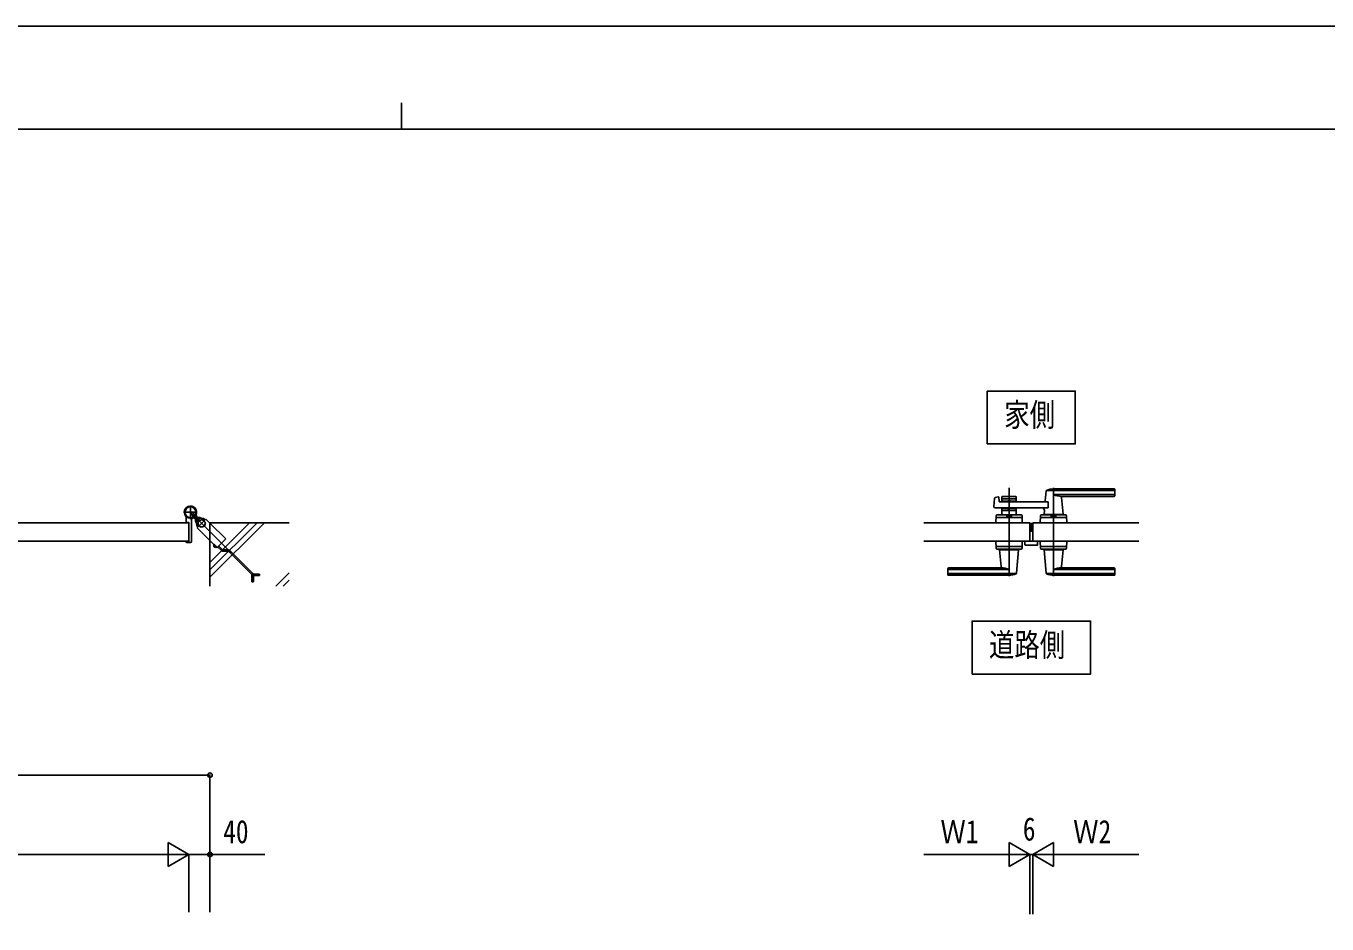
# Model space of a CAD drawing. Units: millimetres, scale not verified. Extents: x -4205 to 4205, y -2970 to 2970.
# Drawn here: x -715 to 1745, y 1273 to 2970 of the extents above; entities that cross this region are included whole.
import ezdxf
from ezdxf.enums import TextEntityAlignment as Align

# ---------------------------------------------------------------- set-up
doc = ezdxf.new("R2010")
doc.units = ezdxf.units.MM
doc.header["$LTSCALE"] = 12
for name, color, linetype in [('0-2_USER1', 3, 'Continuous'), ('0-3_YKK_12', 2, 'Continuous'), ('0-4_YKK_A1', 4, 'Continuous'), ('0-5_YKK_D', 6, 'Continuous'), ('0-6_YKK_ZWAK', 7, 'Continuous')]:
    doc.layers.add(name, color=color, linetype=linetype)
doc.styles.add('ＭＳ ゴシック', font='')
doc.styles.get('ＭＳ ゴシック').set_extended_font_data('MS Gothic')

msp = doc.modelspace()

# ---------------------------------------------------------------- linework, layer by layer
at = {"layer": '0-2_USER1'}
for points in [[(1102.82, 2180.08), (1102.82, 2280.08), (1269.22, 2280.08), (1269.22, 2180.08)], [(1074.02, 1745.08), (1074.02, 1845.08), (1298.02, 1845.08), (1298.02, 1745.08)]]:
    msp.add_lwpolyline(points, close=True, dxfattribs=at)
at = {"layer": '0-3_YKK_12'}
msp.add_line((1186.02, 2014), (1186.02, 2031), dxfattribs=at)
at = {"layer": '0-4_YKK_A1'}
for p, q in [((1144.02, 2097), (1144.02, 1930)), ((1213.97, 2091.39), (1212.27, 2072.31)), ((1343.02, 2091.98), (1214.23, 2091.98)), ((1228.02, 2097), (1228.02, 1930)), ((1343.02, 2095), (1228.02, 2095)), ((1344.02, 2083), (1344.02, 2094)), ((1115.19, 2061.66), (1116.41, 2077.07)), ((1117.92, 2078.85), (1123.34, 2080.2)), ((1124.58, 2079.28), (1124.97, 2071.45)), ((1217.58, 2070.5), (1125.97, 2070.5)), ((1130.52, 2079), (1130.52, 2070.5)), ((1130.52, 2076), (1157.52, 2076)), ((1155.52, 2081), (1132.52, 2081)), ((1132.52, 2072), (1141.61, 2072)), ((1143.67, 2073.65), (1142.31, 2072.29)), ((1144.38, 2073.65), (1145.73, 2072.29)), ((1146.44, 2072), (1155.52, 2072)), ((1157.52, 2079), (1157.52, 2070.5)), ((1343.02, 2084.33), (1228.02, 2084.33)), ((1342.02, 2081), (1243, 2081)), ((1243.19, 2078.81), (1245.99, 2047.32)), ((-416.98, 2051), (-390.98, 2051)), ((-403.98, 2038), (-403.98, 2064)), ((-392.43, 2039.45), (-402.49, 2049.51)), ((-398.68, 2048.53), (-401.51, 2045.7)), ((-401.51, 2045.7), (-398.09, 2042.29)), ((-401.04, 2046.16), (-397.56, 2042.68)), ((-399.14, 2048.06), (-395.66, 2044.58)), ((-395.27, 2045.11), (-398.68, 2048.53)), ((-397.56, 2042.68), (-396.8, 2041.92)), ((-392.57, 2039.59), (-397.23, 2044.25)), ((-395.66, 2044.58), (-394.9, 2043.82)), ((-393.73, 2044.99), (-394.01, 2045.27)), ((-391.33, 2041.18), (-392.75, 2042.6)), ((-391.61, 2042.87), (-392.52, 2043.78)), ((-392.31, 2042.16), (-391.61, 2042.87)), ((1119.46, 2044.07), (1119.02, 2031)), ((1121.45, 2046), (1166.59, 2046)), ((1130.52, 2059.5), (1130.52, 2046)), ((1130.52, 2054), (1157.52, 2054)), ((1157.52, 2046), (1130.52, 2046)), ((1132.52, 2058), (1141.61, 2058)), ((1143.67, 2056.35), (1142.31, 2057.71)), ((1144.38, 2056.35), (1145.73, 2057.71)), ((1146.44, 2058), (1155.52, 2058)), ((1148.52, 2043.2), (1148.52, 2046)), ((1157.52, 2059.5), (1157.52, 2046)), ((1168.58, 2044.07), (1169.02, 2031)), ((1203.46, 2044.07), (1203.02, 2031)), ((1250.59, 2046), (1205.45, 2046)), ((1246.02, 2046.99), (1210.02, 2046.99)), ((1210.02, 2046), (1210.02, 2046.99)), ((1210.65, 2054.05), (1210.05, 2047.32)), ((1245.69, 2046.99), (1210.35, 2046.99)), ((1213.02, 2046.99), (1210.85, 2046.99)), ((1223.52, 2043.2), (1223.52, 2046)), ((1245.69, 2046.99), (1243.02, 2046.99)), ((1246.02, 2046), (1246.02, 2046.99)), ((1252.58, 2044.07), (1253.02, 2031)), ((-411.98, 2031.8), (-411.98, 2040.84)), ((-407.28, 2031.3), (-411.48, 2031.3)), ((-406.98, 2031), (-406.98, 1996)), ((-401.98, 2036.06), (-401.98, 1995.5)), ((-397.97, 2040.75), (-398.25, 2041.03)), ((-394.16, 2038.35), (-395.58, 2039.77)), ((-394.16, 2038.35), (-394.16, 2034.76)), ((-392.16, 2034.76), (-392.16, 2038.6)), ((-387.74, 2039.18), (-391.58, 2039.18)), ((-391.33, 2041.18), (-387.74, 2041.18)), ((-389.84, 2022.72), (-390.97, 2021.58)), ((-388.07, 2035.09), (-390.02, 2027.84)), ((-390.02, 2027.84), (-384.71, 2022.54)), ((-389.48, 2023.07), (-376.05, 2036.5)), ((-389.48, 2036.5), (-326.89, 1973.91)), ((-380.82, 2037.04), (-388.07, 2035.09)), ((-384.71, 2022.54), (-377.46, 2024.48)), ((-375.52, 2031.73), (-380.82, 2037.04)), ((-377.46, 2024.48), (-375.52, 2031.73)), ((-374.56, 2037.99), (-375.7, 2036.86)), ((-292.24, 2031), (-366.98, 1956.25)), ((-278.09, 2031), (-366.98, 1942.11)), ((-263.95, 2031), (-366.98, 1927.97)), ((1183.02, 2031), (983.02, 2031)), ((1119.02, 2031), (1169.02, 2031)), ((1166.75, 2041), (1121.29, 2041)), ((1189.02, 2031), (1389.02, 2031)), ((1253.02, 2031), (1203.02, 2031)), ((1250.75, 2041), (1205.29, 2041)), ((-411.98, 1995.2), (-411.98, 1994.5)), ((-407.28, 1995.7), (-411.48, 1995.7)), ((-403.98, 1993.5), (-410.98, 1993.5)), ((1119.46, 1982.93), (1119.02, 1996)), ((1119.02, 1996), (1169.02, 1996)), ((1168.58, 1982.93), (1169.02, 1996)), ((1174.02, 1996), (1174.02, 1989.5)), ((1174.02, 1996), (1198.02, 1996)), ((1198.02, 1996), (1198.02, 1989.5)), ((1203.46, 1982.93), (1203.02, 1996)), ((1253.02, 1996), (1203.02, 1996)), ((1252.58, 1982.93), (1253.02, 1996)), ((-359.92, 1987.58), (-358.09, 1988.21)), ((-359.5, 1990.12), (-359.77, 1989.66)), ((-358.44, 1989.06), (-359.5, 1990.12)), ((-358.44, 1989.06), (-355.61, 1986.23)), ((-358.09, 1988.21), (-356.84, 1987.83)), ((-357.09, 1984.75), (-356.46, 1986.58)), ((-356.46, 1986.58), (-356.84, 1987.83)), ((-355.61, 1986.23), (-354.55, 1985.17)), ((-354.55, 1985.17), (-355.02, 1984.9)), ((-345.49, 1978.37), (-352.36, 1985.24)), ((-343.83, 1980.38), (-350.52, 1987.08)), ((-332.84, 1977.19), (-342.66, 1977.19)), ((-332.59, 1979.79), (-342.41, 1979.79)), ((-288.16, 1933.34), (-331.43, 1976.61)), ((-286.15, 1935), (-329.76, 1978.62)), ((1121.29, 1986), (1166.75, 1986)), ((1121.45, 1981), (1166.59, 1981)), ((1126.02, 1981), (1126.02, 1980)), ((1126.02, 1980), (1162.02, 1980)), ((1128.85, 1948.18), (1126.04, 1979.67)), ((1158.07, 1935.6), (1161.99, 1979.67)), ((1162.02, 1981), (1162.02, 1980)), ((1175.02, 1988.5), (1197.02, 1988.5)), ((1250.75, 1986), (1205.29, 1986)), ((1250.59, 1981), (1205.45, 1981)), ((1210.02, 1981), (1210.02, 1980)), ((1246.02, 1980), (1210.02, 1980)), ((1213.97, 1935.6), (1210.05, 1979.67)), ((1243.19, 1948.18), (1246, 1979.67)), ((1246.02, 1981), (1246.02, 1980)), ((1028.02, 1944), (1028.02, 1933)), ((1030.02, 1946), (1129.04, 1946)), ((1342.02, 1946), (1243, 1946)), ((1344.02, 1944), (1344.02, 1933)), ((-287.57, 1919.69), (-287.57, 1931.93)), ((-284.97, 1919.69), (-287.57, 1919.69)), ((-285.33, 1933.83), (-273.43, 1933.83)), ((-284.97, 1932.18), (-284.97, 1919.69)), ((-273.43, 1931.23), (-284.97, 1931.23)), ((-273.43, 1931.23), (-273.43, 1933.83)), ((-216.98, 1936.55), (-242.53, 1911)), ((-216.98, 1922.41), (-228.39, 1911)), ((1029.02, 1942.67), (1144.02, 1942.67)), ((1029.02, 1935.02), (1157.81, 1935.02)), ((1029.02, 1932), (1144.02, 1932)), ((1343.02, 1935.02), (1214.23, 1935.02)), ((1343.02, 1942.67), (1228.02, 1942.67)), ((1343.02, 1932), (1228.02, 1932))]:
    msp.add_line(p, q, dxfattribs=at)
for points in [[(1217.58, 2070.5), (1217.58, 2059.5), (1117.19, 2059.5)], [(-398.09, 2042.29), (-397.26, 2041.45), (-394.43, 2044.28), (-395.27, 2045.11)], [(-395.67, 2039.72), (-396.38, 2041.77), (-396, 2043.02)], [(-392.7, 2042.69), (-394.75, 2043.4), (-396, 2043.02)], [(-394.43, 2044.28), (-393.37, 2045.34), (-392.65, 2044.08)], [(1148.52, 2043.2), (1139.52, 2043.2), (1139.52, 2046)], [(1223.52, 2043.2), (1232.52, 2043.2), (1232.52, 2046)], [(-1206.98, 2031), (-1206.98, 1996), (-406.98, 1996)], [(-1206.98, 2031), (-406.98, 2031), (-406.98, 1996)], [(-397.26, 2041.45), (-398.32, 2040.39), (-397.06, 2039.67)], [(-395.14, 2039.33), (-395.85, 2038.63), (-396.76, 2039.54)], [(-390.97, 2021.58), (-366.98, 1997.6), (-353.49, 1984.11), (-337.09, 2000.51)], [(-337.09, 2000.51), (-366.98, 2030.4), (-374.56, 2037.99)], [(-366.98, 1911), (-366.98, 2031), (-216.98, 2031)], [(1183.02, 2031), (1183.02, 1996), (983.02, 1996)], [(1189.02, 2031), (1189.02, 1996), (1389.02, 1996)]]:
    msp.add_lwpolyline(points, dxfattribs=at)
for radius in [11.5, 10.35]:
    msp.add_circle((-403.98, 2051), radius, dxfattribs=at)
for centre, radius, start, end in [((1214.96, 2091.31), 1, 113.30607, 174.91858), ((1228.02, 2061), 34, 90, 113.30607), ((1343.02, 2094), 1, 0, 90), ((1343.02, 2090.98), 1, 0, 90), ((1118.4, 2076.91), 2, 104.03624, 175.49449), ((1123.58, 2079.23), 1, 2.86241, 104.03624), ((1125.97, 2071.5), 1, 182.86241, 270), ((1132.52, 2079), 2, 90, 180), ((1132.52, 2074), 2, 180, 270), ((1141.61, 2073), 1, 270, 315), ((1144.02, 2073.29), 0.5, 45, 135), ((1146.44, 2073), 1, 225, 270), ((1155.52, 2079), 2, 0, 90), ((1155.52, 2074), 2, 270, 0), ((1210.28, 2072.49), 2, 270, 354.91858), ((1241.81, 2110.98), 30, 242.63879, 272.27092), ((1245.18, 2079), 2, 90, 185.08142), ((1342.02, 2083), 2, 270, 0), ((1343.02, 2085.33), 1, 270, 0), ((-403.98, 2051), 11.5, 295.10278, 218.01228), ((-416.98, 2040.84), 5, 0, 38.01228), ((-400.37, 2047.39), 9, 300.9647, 329.0353), ((-393.77, 2043.43), 1.3, 329.0353, 30), ((1117.19, 2061.5), 2, 175.49449, 270), ((1121.45, 2044), 2, 90, 178.09085), ((1132.52, 2056), 2, 90, 180), ((1141.61, 2057), 1, 45, 90), ((1144.02, 2056.71), 0.5, 225, 315), ((1146.44, 2057), 1, 90, 135), ((1155.52, 2056), 2, 0, 90), ((1166.59, 2044), 2, 1.90915, 90), ((1205.45, 2044), 2, 90, 178.09085), ((1205.67, 2054.49), 5, 354.91858, 90), ((1210.35, 2047.29), 0.3, 174.91858, 270), ((1245.69, 2047.29), 0.3, 270, 5.08142), ((1250.59, 2044), 2, 1.90915, 90), ((-411.48, 2031.8), 0.5, 180, 270), ((-407.28, 2031), 0.3, 0, 90), ((-396.98, 2036.06), 5, 115.10278, 179.99998), ((-396.41, 2040.79), 1.3, 240, 300.9647), ((-389.16, 2034.76), 5, 180, 225.40999), ((-382.77, 2029.79), 10, 45, 225), ((-393.56, 2038.6), 1.4, 0, 45), ((-391.58, 2040.58), 1.4, 225, 270), ((-389.16, 2034.76), 3, 180, 200.54093), ((-382.77, 2029.79), 6.5, 174.54354, 5.45646), ((-382.77, 2029.79), 6.5, 5.45646, 174.54354), ((-387.74, 2036.18), 5, 44.59001, 90), ((-387.74, 2036.18), 3, 69.45907, 90), ((1121.29, 2039), 2, 90, 178.09085), ((1166.75, 2039), 2, 1.90915, 90), ((1205.29, 2039), 2, 90, 178.09085), ((1250.75, 2039), 2, 1.90915, 90), ((-411.48, 1995.2), 0.5, 90, 180), ((-410.98, 1994.5), 1, 180, 270), ((-407.28, 1996), 0.3, 270, 0), ((-403.98, 1995.5), 2, 270, 0), ((-357.78, 1988.51), 2.3, 150, 188.11591), ((-355.9, 1988.77), 4.2, 188.11591, 261.88409), ((-356.17, 1986.89), 2.3, 261.88409, 300), ((-342.66, 1981.19), 4, 225, 270), ((-342.41, 1981.79), 2, 225, 270), ((-332.84, 1975.19), 2, 45, 90), ((-332.59, 1975.79), 4, 45, 90), ((1121.29, 1988), 2, 181.90915, 270), ((1121.45, 1983), 2, 181.90915, 270), ((1126.34, 1979.7), 0.3, 90, 185.08142), ((1161.69, 1979.7), 0.3, 354.91858, 90), ((1166.59, 1983), 2, 270, 358.09085), ((1166.75, 1988), 2, 270, 358.09085), ((1175.02, 1989.5), 1, 180, 270), ((1197.02, 1989.5), 1, 270, 360), ((1205.29, 1988), 2, 181.90915, 270), ((1205.45, 1983), 2, 181.90915, 270), ((1210.35, 1979.7), 0.3, 90, 185.08142), ((1245.7, 1979.7), 0.3, 354.91858, 90), ((1250.59, 1983), 2, 270, 358.09085), ((1250.75, 1988), 2, 270, 358.09085), ((1030.02, 1944), 2, 90, 180), ((1126.85, 1948), 2, 270, 5.08142), ((1130.23, 1916.02), 30, 62.63879, 92.27092), ((1241.81, 1916.02), 30, 87.72908, 117.36121), ((1245.19, 1948), 2, 174.91858, 270), ((1342.02, 1944), 2, 0, 90), ((-289.57, 1931.93), 2, 0, 45), ((-288.97, 1932.18), 4, 0, 45), ((1029.02, 1941.67), 1, 90, 180), ((1029.02, 1936.02), 1, 180, 270), ((1029.02, 1933), 1, 180, 270), ((1144.02, 1966), 34, 270, 293.30607), ((1157.07, 1935.69), 1, 293.30607, 354.91858), ((1214.97, 1935.69), 1, 185.08142, 246.69393), ((1228.02, 1966), 34, 246.69393, 270), ((1343.02, 1941.67), 1, 0, 90), ((1343.02, 1936.02), 1, 270, 0), ((1343.02, 1933), 1, 270, 0)]:
    msp.add_arc(centre, radius, start, end, dxfattribs=at)
at = {"layer": '0-5_YKK_D'}
for p, q in [((-1652.98, 1554.13), (-366.98, 1554.13)), ((-366.98, 1295.09), (-366.98, 1555.13)), ((-1161.98, 1404.13), (-451.98, 1404.13)), ((-406.98, 1404.13), (-484.92, 1404.13)), ((-406.98, 1404.13), (-445.95, 1426.63)), ((-445.95, 1426.63), (-445.95, 1381.63)), ((-406.98, 1404.13), (-445.95, 1381.63)), ((-406.98, 1295.09), (-406.98, 1405.13)), ((-406.98, 1295.09), (-406.98, 1405.13)), ((-366.98, 1295.09), (-366.98, 1405.13)), ((1138.02, 1404.13), (983.02, 1404.13)), ((1183.02, 1404.13), (1105.08, 1404.13)), ((1183.02, 1404.13), (1144.05, 1426.63)), ((1144.05, 1426.63), (1144.05, 1381.63)), ((1183.02, 1404.13), (1144.05, 1381.63)), ((1183.02, 1404.13), (1166.02, 1404.13)), ((1183.02, 1291.25), (1183.02, 1405.13)), ((1183.02, 1291.25), (1183.02, 1405.13)), ((1183.02, 1404.13), (1189.02, 1404.13)), ((1189.02, 1404.13), (1227.99, 1426.63)), ((1189.02, 1291.25), (1189.02, 1405.13)), ((1189.02, 1291.25), (1189.02, 1405.13)), ((1189.02, 1404.13), (1206.02, 1404.13)), ((1189.02, 1404.13), (1227.99, 1381.63)), ((1189.02, 1404.13), (1266.96, 1404.13)), ((1227.99, 1381.63), (1227.99, 1426.63)), ((1234.02, 1404.13), (1389.02, 1404.13))]:
    msp.add_line(p, q, dxfattribs=at)
msp.add_lwpolyline([(-406.98, 1404.13), (-366.98, 1404.13), (-263.58, 1404.13)], dxfattribs=at)
for centre in [(-366.98, 1554.13), (-366.98, 1404.13)]:
    msp.add_circle(centre, 4.25, dxfattribs=at)
at = {"layer": '0-6_YKK_ZWAK'}
for p, q in [((-4.98, 2825), (-4.98, 2775)), ((3895.02, 2775), (-3904.98, 2775))]:
    msp.add_line(p, q, dxfattribs=at)
msp.add_lwpolyline([(-4205, -2970), (4205, -2970), (4205, 2970), (-4205, 2970)], close=True, dxfattribs=at)

# ---------------------------------------------------------------- texts
at = {"layer": '0-2_USER1', "style": 'ＭＳ ゴシック', "width": 0.8}
for s, p in [('家側', (1134.82, 2200.08)), ('道路側', (1106.02, 1765.08))]:
    msp.add_text(s, height=43.99, dxfattribs=at).set_placement(p, align=Align.BOTTOM_LEFT)
at = {"layer": '0-5_YKK_D', "style": 'ＭＳ ゴシック', "width": 0.8}
for s, p in [('40', (-341.98, 1412.13)), ('Ｗ1', (1014.12, 1412.13)), ('6', (1170.02, 1417.13)), ('Ｗ2', (1265.12, 1412.13))]:
    msp.add_text(s, height=43.99, dxfattribs=at).set_placement(p, align=Align.BOTTOM_LEFT)

doc.saveas('drawing.dxf')
